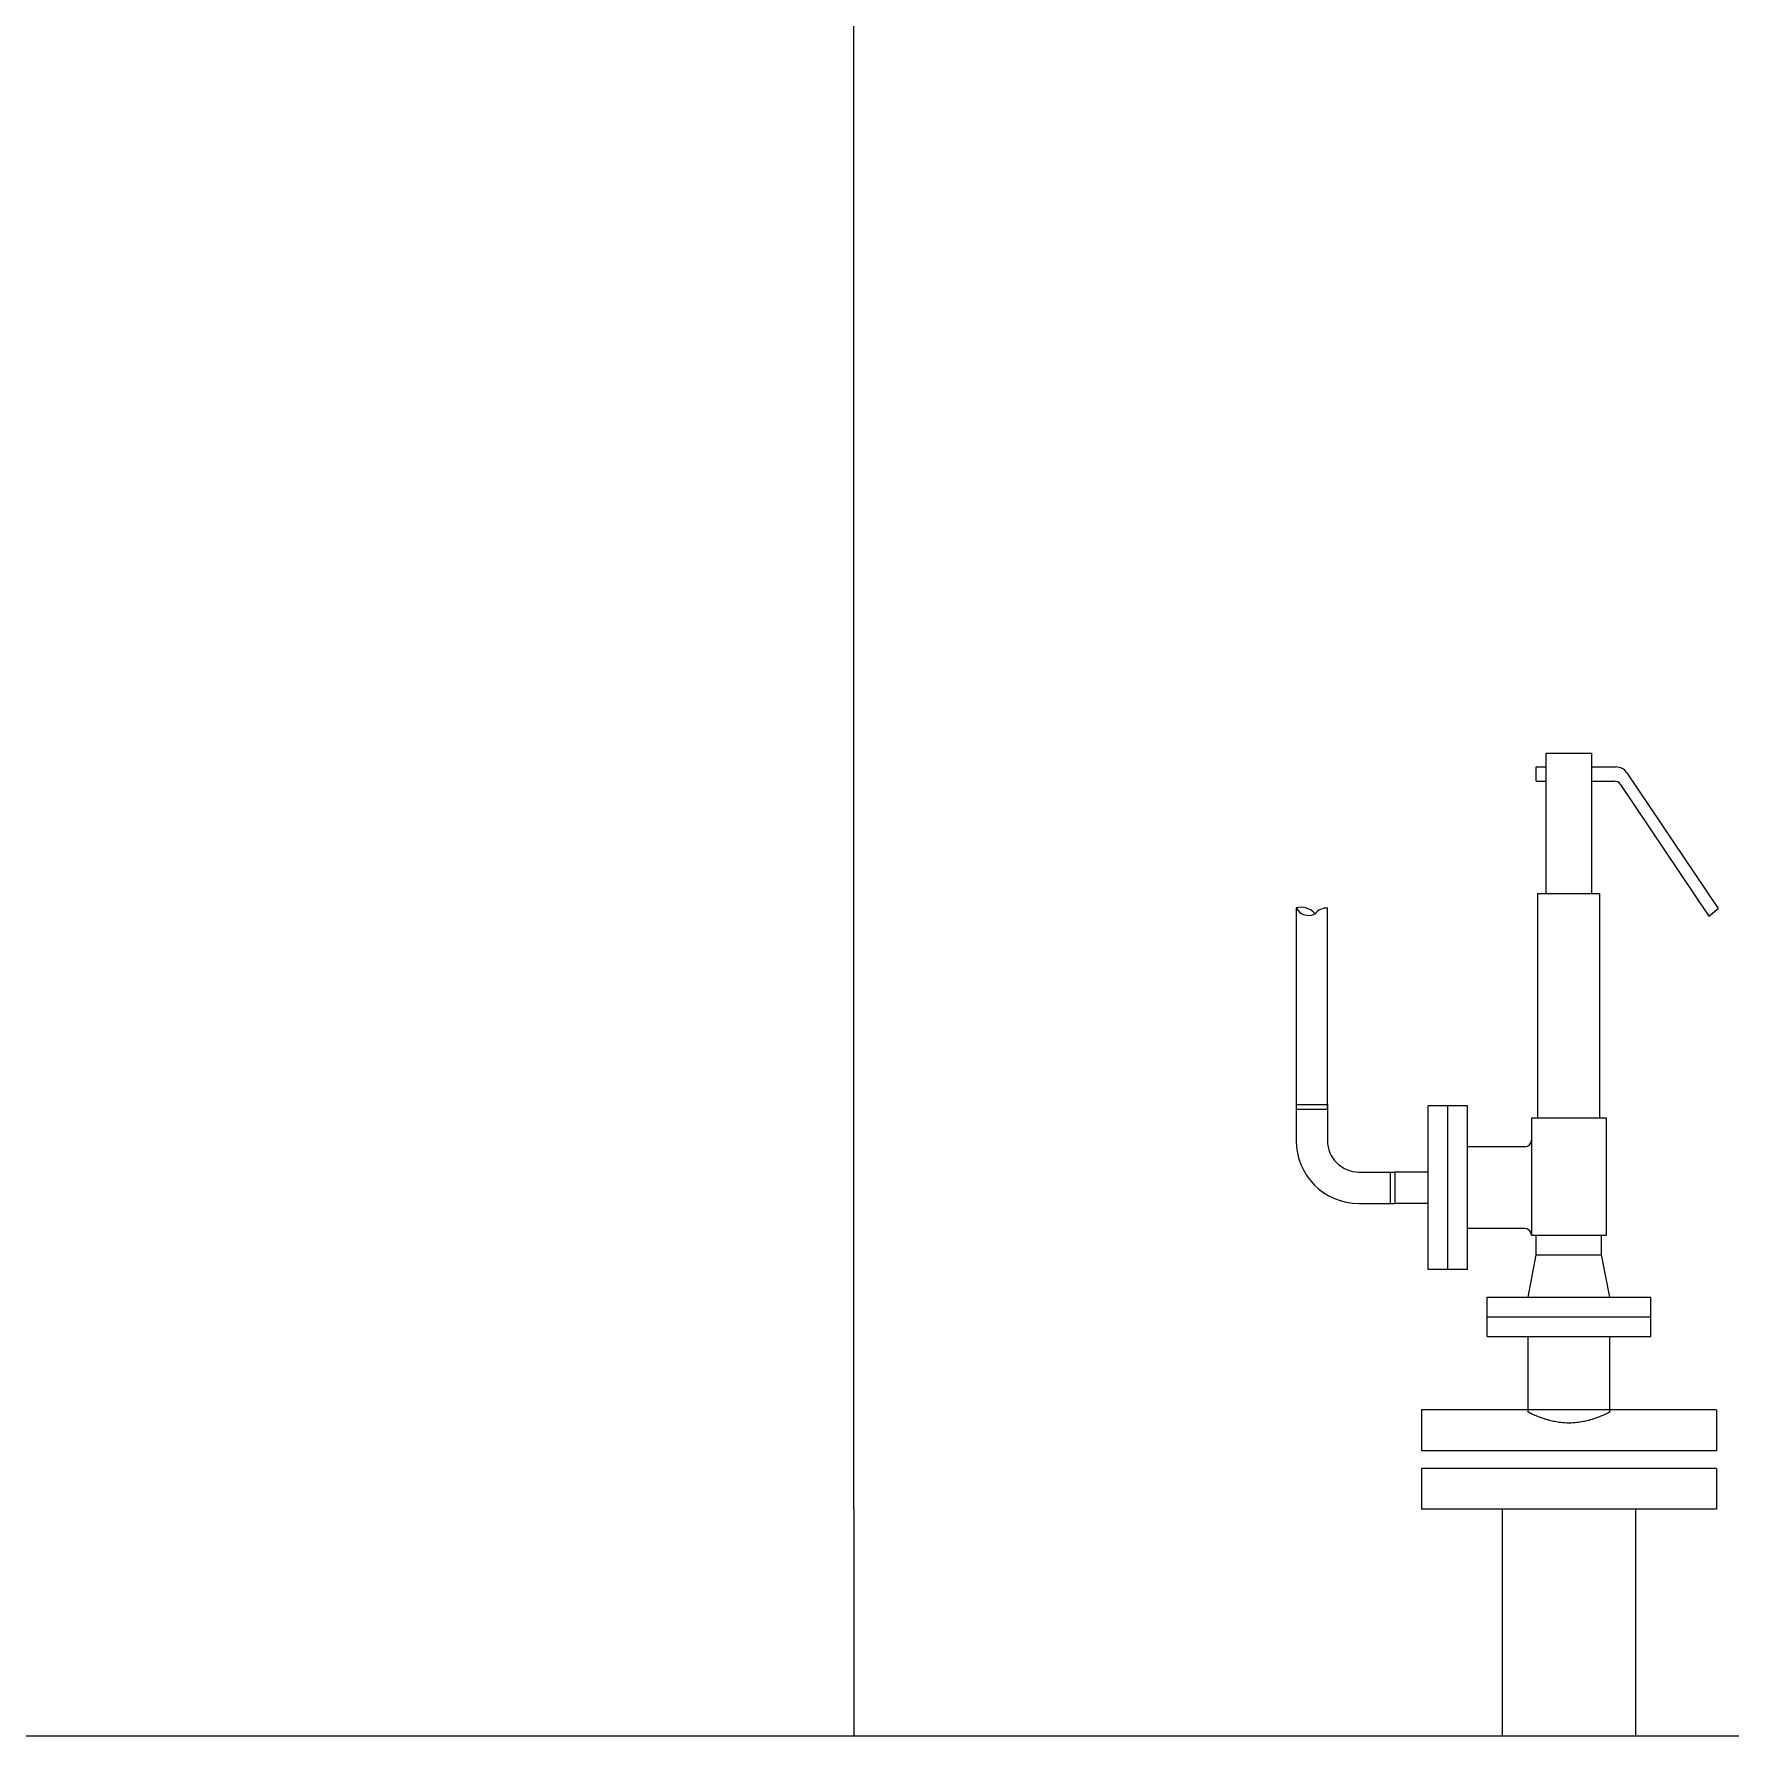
# Model space of a CAD drawing. Extents: x -681219 to -550379, y -242630 to -158199.
# Drawn here: x -633033 to -631861, y -171040 to -169864 of the extents above; entities that cross this region are included whole.
import ezdxf

# ---------------------------------------------------------------- set-up
doc = ezdxf.new("R2010")
doc.units = 0
doc.header["$LTSCALE"] = 1000
doc.linetypes.add('K', pattern=[2.5, 1.25, -0.25, 0.25, -0.25, 0.25, -0.25])
doc.layers.get('0').update_dxf_attribs({"linetype": 'CONTINUOUS'})
for name, color, linetype in [('01', 7, 'CONTINUOUS'), ('07', 6, 'K'), ('08', 1, 'CONTINUOUS')]:
    doc.layers.add(name, color=color, linetype=linetype)

msp = doc.modelspace()

# ---------------------------------------------------------------- linework, layer by layer
msp.add_line((-634739.2762, -171040.0298), (-631003.7468, -171040.0298))
at = {"layer": '01'}
for p, q in [((-631988.4265, -170457.944), (-631988.4265, -170360.9353)), ((-631988.4265, -170360.9353), (-631956.803, -170360.9353)), ((-631956.803, -170457.944), (-631956.803, -170360.9353)), ((-631995.203, -170370.4755), (-631988.4265, -170370.4755)), ((-631995.203, -170380.3408), (-631995.203, -170370.4755)), ((-631956.803, -170370.4755), (-631940.1004, -170370.4755)), ((-631932.6035, -170374.4678), (-631869.4808, -170468.3063)), ((-631995.203, -170380.3408), (-631988.4265, -170380.3408)), ((-631956.803, -170380.3408), (-631941.027, -170380.3408)), ((-631937.2785, -170382.337), (-631875.8825, -170473.6086)), ((-632161.1167, -170467.8611), (-632161.1167, -170606.9965)), ((-632139.432, -170606.9965), (-632139.432, -170467.8611)), ((-631994.0736, -170613.104), (-631994.0736, -170457.944)), ((-631994.0736, -170457.944), (-631951.156, -170457.944)), ((-631951.156, -170613.104), (-631951.156, -170457.944)), ((-631875.8825, -170473.6086), (-631869.4808, -170468.3063)), ((-632069.817, -170717.6755), (-632069.817, -170604.7344)), ((-632056.2641, -170604.7344), (-632069.817, -170604.7344)), ((-632056.2641, -170717.6755), (-632056.2641, -170604.7344)), ((-632042.7111, -170604.7344), (-632056.2641, -170604.7344)), ((-632042.7111, -170717.6755), (-632042.7111, -170604.7344)), ((-631946.6383, -170613.104), (-631998.5912, -170613.104)), ((-631998.5912, -170613.104), (-631998.5912, -170628.452)), ((-631946.6383, -170694.0203), (-631946.6383, -170613.104)), ((-632003.1089, -170632.9697), (-632042.7111, -170632.9697)), ((-631998.5912, -170628.452), (-631998.5912, -170694.0203)), ((-632069.817, -170650.3626), (-632092.8134, -170650.3626)), ((-632069.817, -170672.0473), (-632092.8134, -170672.0473)), ((-632003.1089, -170689.4402), (-632042.7111, -170689.4402)), ((-631998.5912, -170694.0203), (-631998.5912, -170693.9579)), ((-631998.5912, -170694.0203), (-631946.6383, -170694.0203)), ((-631995.203, -170694.0203), (-631950.0265, -170694.0203)), ((-631995.203, -170707.5732), (-631995.203, -170694.0203)), ((-631950.0265, -170707.5732), (-631950.0265, -170694.0203)), ((-632000.8501, -170736.8865), (-631995.203, -170707.5732)), ((-631995.203, -170707.5732), (-631950.0265, -170707.5732)), ((-631944.3795, -170736.8865), (-631950.0265, -170707.5732)), ((-632056.2641, -170717.6755), (-632069.817, -170717.6755)), ((-632042.7111, -170717.6755), (-632056.2641, -170717.6755)), ((-632029.0854, -170736.8865), (-631916.1442, -170736.8865)), ((-632029.0854, -170750.4394), (-632029.0854, -170736.8865)), ((-631916.1442, -170750.4394), (-631916.1442, -170736.8865)), ((-632029.0854, -170750.4394), (-631916.1442, -170750.4394)), ((-632029.0854, -170763.9924), (-632029.0854, -170750.4394)), ((-631916.1442, -170763.9924), (-631916.1442, -170750.4394)), ((-632029.0854, -170763.9924), (-631916.1442, -170763.9924)), ((-631944.3795, -170816.2511), (-631944.3795, -170763.9924))]:
    msp.add_line(p, q, dxfattribs=at)
at = {"layer": '01', "color": 7, "linetype": 'Continuous'}
for p, q in [((-632161.116, -170603.744), (-632161.116, -170628.6799)), ((-632161.116, -170603.744), (-632139.4327, -170603.744)), ((-632161.116, -170606.9965), (-632139.4327, -170606.9965)), ((-632139.4327, -170603.744), (-632139.4327, -170628.6799)), ((-632117.7493, -170650.3633), (-632092.8134, -170650.3633)), ((-632096.0659, -170650.3633), (-632096.0659, -170672.0466)), ((-632092.8134, -170650.3633), (-632092.8134, -170672.0466)), ((-632117.7493, -170672.0466), (-632092.8134, -170672.0466)), ((-632000.8501, -170816.2511), (-632000.8501, -170763.9924)), ((-631870.7007, -170814.7788), (-632074.5288, -170814.7788)), ((-632074.5288, -170814.7788), (-632074.5288, -170843.0141)), ((-631870.7007, -170814.7788), (-631870.7007, -170843.0141)), ((-631870.7007, -170843.0141), (-632074.5288, -170843.0141)), ((-632074.5288, -170855.126), (-632074.5288, -170883.3613)), ((-631870.7007, -170855.126), (-632074.5288, -170855.126)), ((-631870.7007, -170855.126), (-631870.7007, -170883.3613)), ((-631870.7007, -170883.3613), (-632074.5288, -170883.3613)), ((-632018.6492, -170883.3613), (-632018.6492, -171040.0298)), ((-631926.5804, -170883.3613), (-631926.5804, -171040.0298))]:
    msp.add_line(p, q, dxfattribs=at)
at = {"layer": '01'}
msp.add_lwpolyline([(-631944.3795, -170816.2511), (-631944.3795, -170816.2511, -0.002749643), (-631945.6528, -170816.8799, -0.005493389), (-631946.2952, -170817.1841, -0.000150328), (-631948.2242, -170818.0711, -0.002667588), (-631948.3332, -170818.1205, -0.003833739), (-631949.2969, -170818.542, -0.003020343), (-631950.5273, -170819.0602, -0.004601409), (-631951.5507, -170819.473, -0.003437237), (-631952.9295, -170820.0035, -0.005723648), (-631954.0153, -170820.3986, -0.003879593), (-631955.628, -170820.9506, -0.007575201), (-631956.5927, -170821.2562, -0.00333965), (-631958.7953, -170821.9016, -0.012134287), (-631959.0602, -170821.9704, -0.000847232), (-631962.8785, -170822.8569, -0.032054684), (-631966.9227, -170823.5193, -0.023034779), (-631972.6148, -170823.8167), (-631972.6148, -170823.8167, -0.023034779), (-631978.3069, -170823.5193, -0.032054684), (-631982.351, -170822.8569, -0.000847232), (-631986.1693, -170821.9704, -0.012134287), (-631986.4342, -170821.9016, -0.00333965), (-631988.6369, -170821.2562, -0.007575201), (-631989.6015, -170820.9506, -0.003879593), (-631991.2142, -170820.3986, -0.005723648), (-631992.3, -170820.0035, -0.003437237), (-631993.6788, -170819.473, -0.004601409), (-631994.7023, -170819.0602, -0.003020343), (-631995.9327, -170818.542, -0.003833739), (-631996.8963, -170818.1205, -0.002667588), (-631997.0053, -170818.0711, -0.000150328), (-631998.9343, -170817.1841, -0.005493389), (-631999.5768, -170816.8799, -0.002749643), (-632000.8501, -170816.2511)], format="xyb", dxfattribs=at)
for centre, radius, start, end in [((-631940.1004, -170379.5108), 9.0353, 33.927676, 90), ((-631941.027, -170384.8585), 4.5176, 33.927676, 90), ((-632157.7821, -170480.1659), 12.7486, 40.0301296, 105.1631535), ((-632152.4948, -170463.2977), 9.7551, 207.8911684, 297.3021147), ((-632139.3832, -170478.9998), 11.1388, 90.2509816, 140.842119), ((-632003.1089, -170628.452), 4.5176, 270, 0), ((-632003.1089, -170693.9579), 4.5176, 0, 90)]:
    msp.add_arc(centre, radius, start, end, dxfattribs=at)
at = {"layer": '01', "color": 7, "linetype": 'Continuous'}
for radius in [43.3668, 21.6834]:
    msp.add_arc((-632117.7493, -170628.6799), radius, 180, 270, dxfattribs=at)
at = {"layer": '07'}
msp.add_line((-632466.7324, -170883.3613), (-632466.7324, -165394.0405), dxfattribs=at)
at = {"layer": '07', "linetype": 'K'}
msp.add_line((-632466.7324, -170883.3613), (-632466.7324, -171040.0298), dxfattribs=at)
at = {"layer": '08'}
for p, q in [((-632161.1167, -170606.9965), (-632139.432, -170606.9965)), ((-632092.8134, -170650.3626), (-632092.8134, -170672.0473))]:
    msp.add_line(p, q, dxfattribs=at)

doc.saveas('drawing.dxf')
